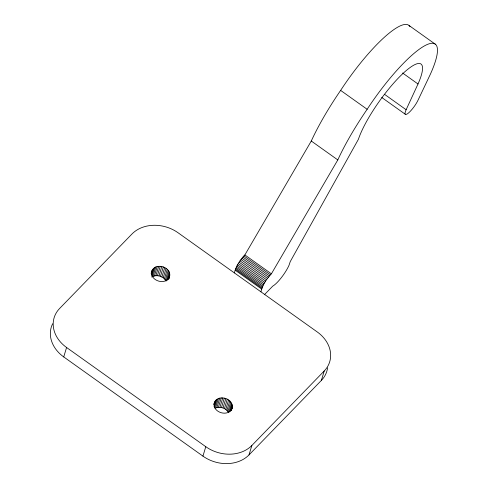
<?xml version="1.0" encoding="UTF-8"?>
<svg xmlns="http://www.w3.org/2000/svg" width="488" height="488" viewBox="0 0 488 488"><rect width="100%" height="100%" fill="white"/><g stroke="black" fill="none" stroke-linecap="round" stroke-linejoin="round"><path stroke-width="0.73" d="M169.513 276.714C172.111 266.771 154.403 261.757 151.628 271.755C150.133 281.155 166.054 285.675 169.513 276.714L168.86 278.886M232.044 408.328C234.643 398.385 216.934 393.371 214.165 403.369C212.664 412.769 228.585 417.289 232.044 408.328L231.391 410.5M63.733 356.929L66.582 347.499A33.434 27.017 16.8 0 1 59.621 308.477L131.98 233.996A33.434 27.017 16.8 0 1 178.053 232.758L317.261 331.962A33.434 27.017 16.8 0 1 324.221 370.99L321.372 380.42L249.014 454.901A33.434 27.017 16.8 0 1 202.941 456.134L63.733 356.929A33.434 27.017 16.8 0 1 52.619 323.757M151.146 273.445L152.018 270.547M151.341 273.78L152.659 269.431M151.554 274.97L153.525 268.443M151.969 276.318L154.598 267.619M151.75 277.044L153 276.397L155.843 266.973M153 276.397L154.385 275.952L157.227 266.521M154.385 275.952L155.867 275.72L158.716 266.289M155.867 275.72L157.404 275.708L160.253 266.277M157.404 275.708L158.96 275.915L161.803 266.485M168.988 271.603L166.146 281.033L163.242 277.764L160.473 276.336L163.321 266.906M161.918 276.958L164.761 267.528M163.242 277.764L166.085 268.333M164.407 278.733L167.256 269.303M165.383 279.831L168.232 270.401M167.317 280.124L169.507 272.871M168.238 279.252L169.775 274.171M168.683 279.093L169.775 275.464M234.399 272.914C235.972 266.015 240.102 260.019 244.878 254.931L311.283 141.026A103.279 23.485 -54.5 0 1 339.618 91.878L341.094 89.701A78.568 17.867 -54.5 0 1 409.932 26.596M213.896 404.332L214.549 402.155M214.092 404.668L215.19 401.045M214.086 406.583L216.056 400.056M214.5 407.931L217.129 399.227M218.374 398.586L215.531 408.011C220.247 406.138 226.231 408.151 228.677 412.647L231.519 403.216M216.916 407.565L219.759 398.135M202.941 456.134L205.79 446.703L66.582 347.499M218.398 407.334L221.247 397.903M219.935 407.321L222.784 397.891M221.491 407.529L224.334 398.098M223.01 407.95L225.852 398.519M224.45 408.572L227.298 399.141M260.909 291.812C262.489 284.913 266.619 278.91 271.395 273.823L337.8 159.924A103.279 23.485 -54.5 0 1 366.134 110.77L367.61 108.598A78.568 17.867 -54.5 0 1 424.828 45.683A78.568 17.867 -54.5 0 1 430.129 74.737L418.173 99.9A11.724 2.666 -54.5 0 1 408.31 113.143A11.724 2.666 -54.5 0 1 406.132 109.733L384.55 94.349M225.773 409.377L228.616 399.946M226.938 410.347L229.787 400.916M227.914 411.445L230.763 402.014M229.848 411.738L232.038 404.485M230.769 410.865L232.306 405.784M231.434 409.981L232.306 407.077M249.014 454.901L251.863 445.471L324.221 370.99M406.132 109.733L418.009 83.991A54.07 12.291 -54.5 0 0 403.283 73.194A54.07 12.291 -54.5 0 0 358.399 139.306L290.244 261.617L289.006 265.307A16.757 3.812 -54.5 0 1 272.731 286.145L264.35 294.77M158.96 275.915L160.473 276.336M409.042 25.486L435.558 44.384M402.594 73.005L418.009 83.991M381.75 97.484L405.18 114.18M340.642 90.402L367.159 109.294M311.283 141.026L337.8 159.924M244.878 254.931L271.395 273.823M243.921 255.938L270.437 274.836M242.939 257.054L269.455 275.952M241.95 258.262L268.467 277.154M240.974 259.531L267.491 278.428M240.029 260.848L266.546 279.746M239.126 262.184L265.643 281.082M238.284 263.52L264.801 282.412M237.522 264.825L264.038 283.717M236.845 266.082L263.361 284.974M236.277 267.265L262.794 286.163M235.814 268.357L262.331 287.249M235.478 269.333L261.995 288.231M235.21 270.212L261.727 289.103M251.863 445.471A33.434 27.017 16.8 0 1 205.79 446.703M327.594 367.824A33.434 27.017 16.8 0 1 321.372 380.42"/></g></svg>
